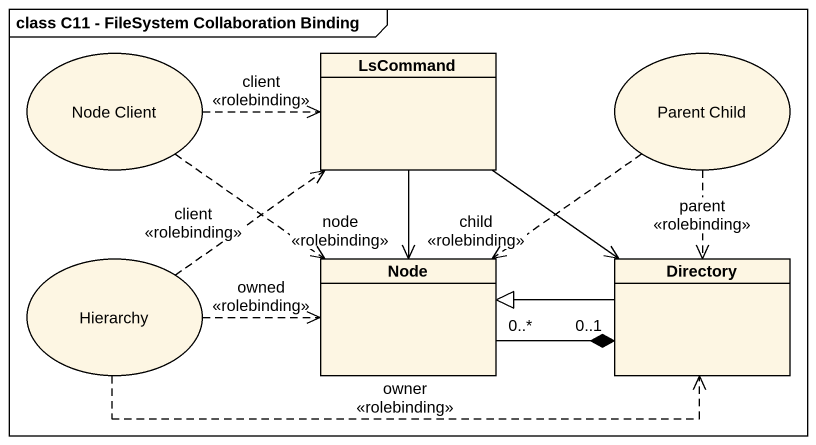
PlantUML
@startuml
mainframe class C11 - FileSystem Collaboration Binding
allowmixing
hide circle
hide empty members
usecase "Node Client" as Node_Client
class LsCommand
usecase "Parent Child" as Parent_Child
usecase Hierarchy
class "Node" as Node_
class Directory
Node_Client .right.> LsCommand : client\n<<rolebinding>>
Node_Client ..> Node_ : node\n<<rolebinding>>
LsCommand --> Node_
Parent_Child ..> Node_ : child\n<<rolebinding>>
Parent_Child ..> Directory : parent\n<<rolebinding>>
Hierarchy .up.> LsCommand : client\n<<rolebinding>>
Hierarchy .right.> Node_ : owned\n<<rolebinding>>
Hierarchy .right.> Directory : owner\n<<rolebinding>>
Directory <-up- LsCommand
Directory "0..1" *-left- "0..*" Node_
Directory -left-|> Node_
@enduml
